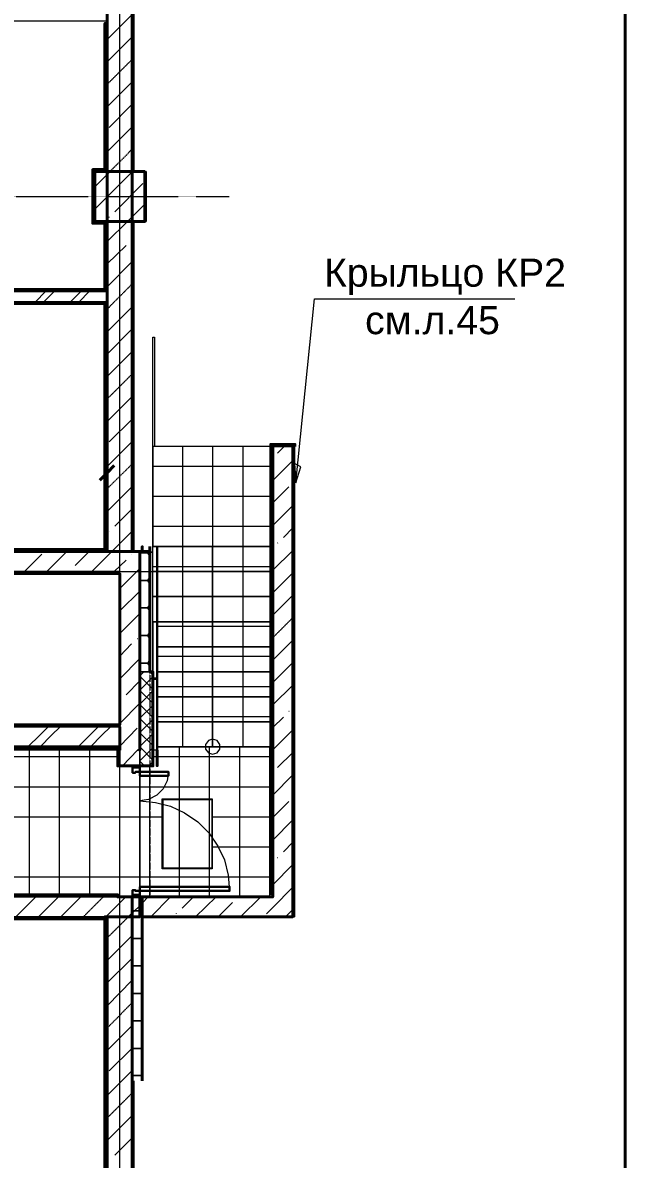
# Model space of a CAD drawing. Header units: millimetres. Extents: x -83618 to -12593, y -3271 to 55593.
# Drawn here: x -30238 to -24218, y 23799 to 35159 of the extents above; entities that cross this region are included whole.
import ezdxf

# ---------------------------------------------------------------- set-up
doc = ezdxf.new("R2010")
doc.units = ezdxf.units.MM
doc.linetypes.add('PDF_IMPORT', pattern=[1, 0.8, -0.2])
doc.layers.add('PDF _Геометрия', color=7, linetype='Continuous')
doc.layers.add('PDF _Текст', color=7, linetype='Continuous')
doc.layers.add('printme', color=5, linetype='Continuous', lineweight=40, plot=False)
doc.styles.add('PDF Arial', font='arial.ttf')

msp = doc.modelspace()

# ---------------------------------------------------------------- linework, layer by layer
at = {"layer": 'PDF _Геометрия', "linetype": 'PDF_IMPORT', "lineweight": 9, "ltscale": 0.786667}
msp.add_lwpolyline([(-29268.23496, 17656.98676), (-29268.23496, 47496.07923)], dxfattribs=at)
at = {"layer": 'PDF _Геометрия', "linetype": 'PDF_IMPORT', "lineweight": 40, "ltscale": 2.56}
for points in [[(-29145.44034, 43274.48491), (-29145.44034, 29872.93422)], [(-29395.26387, 29872.93422), (-29395.26387, 43024.66137)]]:
    msp.add_lwpolyline(points, dxfattribs=at)
at = {"layer": 'PDF _Геометрия', "lineweight": 18}
for points in [[(-29018.41142, 40670.39212), (-29005.70853, 40670.39212), (-29005.70853, 40170.74505), (-29128.50315, 40170.74505), (-29128.50315, 33671.09883), (-29128.50315, 40170.74505), (-29005.70853, 40170.74505), (-29005.70853, 40670.39212)], [(-29018.41142, 33671.09883), (-29005.70853, 33671.09883), (-29005.70853, 33171.45175), (-29128.50315, 33171.45175), (-29128.50315, 29872.93422), (-29128.50315, 33171.45175), (-29005.70853, 33171.45175), (-29005.70853, 33671.09883)], [(-29395.26387, 32472.79271), (-34650.02672, 32472.79271)], [(-27540.64169, 30918.80564), (-27523.7045, 30918.80564), (-27523.7045, 26222.97003), (-29043.8172, 26222.97003), (-27523.7045, 26222.97003), (-27523.7045, 30918.80564)], [(-27511.00161, 30558.89037), (-27458.65178, 30719.79367), (-27522.16623, 30753.66805)], [(-28899.8511, 29923.74579), (-28899.8511, 29762.8425)], [(-28891.38251, 29923.74579), (-28891.38251, 29762.8425)], [(-28967.59985, 29868.69993), (-28937.95977, 29868.69993)], [(-28899.8511, 29673.92226), (-28937.95977, 29673.92226)], [(-28891.38251, 28611.11365), (-28891.38251, 29170.04089), (-28891.38251, 29424.09872), (-28891.38251, 29673.92226), (-28891.38251, 29762.8425), (-28899.8511, 29762.8425), (-28891.38251, 29762.8425)], [(-27760.82515, 29673.92226), (-28891.38251, 29673.92226)], [(-28899.8511, 29424.09872), (-28937.95977, 29424.09872)], [(-27760.82515, 29424.09872), (-28891.38251, 29424.09872)], [(-28899.8511, 29170.04089), (-28937.95977, 29170.04089)], [(-27760.82515, 29170.04089), (-28891.38251, 29170.04089)], [(-27760.82515, 28920.21735), (-28891.38251, 28920.21735)], [(-27760.82515, 28670.39382), (-28891.38251, 28670.39382)], [(-27760.82515, 28420.57028), (-28891.38251, 28420.57028)], [(-34120.73957, 28141.10666), (-34120.73957, 28119.93518), (-34099.56808, 28119.93518), (-29268.23496, 28119.93518), (-34120.73957, 28119.93518)], [(-27760.82515, 28170.74674), (-28891.38251, 28170.74674)], [(-28340.92387, 27848.94016), (-28294.3466, 27861.64305), (-28268.94081, 27899.75172), (-28268.94081, 27946.32899), (-28294.3466, 27984.43767), (-28340.92387, 27997.14056), (-28383.26684, 27984.43767), (-28412.90692, 27946.32899), (-28412.90692, 27899.75172), (-28383.26684, 27861.64305)], [(-29069.22299, 27730.37983), (-29069.22299, 27887.04883), (-29069.22299, 27920.92321), (-29069.22299, 27887.04883)], [(-27760.82515, 27920.92321), (-28891.38251, 27920.92321)], [(-28345.15816, 27400.10465), (-28345.15816, 26701.44561), (-28844.80524, 26701.44561), (-28844.80524, 27400.10465)], [(-28349.39246, 26709.91421), (-28836.33664, 26709.91421), (-28836.33664, 27395.87035), (-28349.39246, 27395.87035)], [(-29289.40644, 26421.98199), (-34535.70069, 26421.98199), (-34959.13041, 26421.98199), (-34535.70069, 26421.98199)], [(-30513.11834, 26222.97003), (-29416.43536, 26222.97003)], [(-29128.50315, 24584.297), (-29128.50315, 21171.45345)]]:
    msp.add_lwpolyline(points, close=True, dxfattribs=at)
at = {"layer": 'PDF _Геометрия', "color": 49, "lineweight": 9, "true_color": 0x474747}
for points in [[(-29395.26387, 34992.19956), (-29149.67464, 35233.5545)], [(-29395.26387, 34767.7818), (-29145.44034, 35017.60534)], [(-29395.26387, 34318.9463), (-29145.44034, 34568.76984)], [(-29374.09239, 34111.46574), (-29145.44034, 34344.35208)], [(-29395.26387, 33870.1108), (-29145.44034, 34119.93433)], [(-29518.05849, 33294.24637), (-29141.20604, 33671.09883)], [(-29518.05849, 33518.66413), (-29365.62379, 33671.09883)], [(-29319.04652, 33268.84059), (-29039.58291, 33552.5385)], [(-29395.26387, 32972.43979), (-29192.01761, 33171.45175), (-29018.41142, 33345.05794)], [(-29374.09239, 33213.79473), (-29374.09239, 33218.02902)], [(-29149.67464, 32989.37697), (-29149.67464, 32993.61127)], [(-29395.26387, 32748.02203), (-29204.7205, 32934.33111)], [(-29395.26387, 32519.36998), (-29145.44034, 32773.42782)], [(-29395.26387, 32070.53448), (-29145.44034, 32320.35801)], [(-29395.26387, 31846.11673), (-29149.67464, 32091.70596)], [(-29395.26387, 31621.69897), (-29145.44034, 31871.52251)], [(-29395.26387, 31172.86347), (-29145.44034, 31422.687)], [(-29374.09239, 30969.6172), (-29145.44034, 31198.26925)], [(-29395.26387, 30724.02796), (-29145.44034, 30973.8515)], [(-27693.07639, 30855.29118), (-27625.32764, 30923.03993)], [(-27739.65366, 30584.29616), (-27540.64169, 30783.30813)], [(-29395.26387, 30275.19246), (-29145.44034, 30525.016)], [(-27739.65366, 30359.8784), (-27578.75037, 30520.7817)], [(-27739.65366, 30135.46065), (-27540.64169, 30334.47262)], [(-29319.04652, 30126.99206), (-29145.44034, 30300.59824)], [(-27633.79623, 30012.66603), (-27540.64169, 30110.05487)], [(-29547.69857, 29673.92226), (-29348.6866, 29872.93422), (-29145.44034, 30076.18049)], [(-29374.09239, 30071.94619), (-29374.09239, 30071.94619)], [(-27739.65366, 29686.62515), (-27540.64169, 29885.63712)], [(-27693.07639, 29957.62017), (-27688.8421, 29961.85447)], [(-30220.95183, 29673.92226), (-30047.34564, 29847.52844)], [(-29996.53408, 29673.92226), (-29797.52211, 29872.93422)], [(-29712.83616, 29733.20242), (-29573.10436, 29872.93422)], [(-29323.28082, 29673.92226), (-29204.7205, 29788.24828)], [(-29149.67464, 29847.52844), (-29149.67464, 29847.52844)], [(-29767.88203, 29678.15655), (-29767.88203, 29682.39085)], [(-29268.23496, 29504.55037), (-29098.86307, 29673.92226), (-29069.22299, 29703.56234)], [(-27739.65366, 29462.20739), (-27540.64169, 29661.21936)], [(-29264.00066, 29284.36691), (-29069.22299, 29479.14458)], [(-27739.65366, 29237.78964), (-27540.64169, 29436.80161)], [(-29268.23496, 29055.71486), (-29069.22299, 29254.72683)], [(-29094.62877, 29004.9033), (-29090.39447, 29004.9033)], [(-27739.65366, 28788.95414), (-27540.64169, 28987.96611)], [(-29268.23496, 28827.06281), (-29149.67464, 28949.85743)], [(-29268.23496, 28602.64506), (-29069.22299, 28805.89133)], [(-27739.65366, 28564.53639), (-27540.64169, 28763.54835)], [(-29204.7205, 28441.74177), (-29069.22299, 28581.47357)], [(-27739.65366, 28340.11863), (-27540.64169, 28539.1306)], [(-29268.23496, 28153.80956), (-29069.22299, 28357.05582)], [(-29264.00066, 28386.6959), (-29259.76636, 28390.9302)], [(-27739.65366, 28115.70088), (-27633.79623, 28217.32401)], [(-27578.75037, 28276.60417), (-27574.51607, 28276.60417)], [(-29268.23496, 27929.3918), (-29094.62877, 28107.23229)], [(-27739.65366, 27891.28313), (-27540.64169, 28090.2951)], [(-29242.82917, 27730.37983), (-29090.39447, 27887.04883), (-29069.22299, 27908.22032)], [(-27693.07639, 27713.44264), (-27540.64169, 27865.87734)], [(-27739.65366, 27438.21333), (-27540.64169, 27641.45959)], [(-27739.65366, 27213.79557), (-27578.75037, 27374.69887)], [(-27739.65366, 26989.37782), (-27540.64169, 27192.62409)], [(-27633.79623, 26870.8175), (-27540.64169, 26968.20634)], [(-27693.07639, 26815.77164), (-27688.8421, 26815.77164)], [(-27739.65366, 26540.54232), (-27540.64169, 26743.78858)], [(-27803.16812, 26252.61011), (-27739.65366, 26316.12456), (-27540.64169, 26519.37083)], [(-30305.63777, 26222.97003), (-30106.62581, 26421.98199)], [(-30081.22002, 26222.97003), (-29882.20805, 26421.98199)], [(-29856.80227, 26222.97003), (-29657.7903, 26421.98199)], [(-29407.96677, 26222.97003), (-29208.9548, 26421.98199)], [(-29043.8172, 26358.46754), (-28984.53704, 26421.98199)], [(-28959.13126, 26222.97003), (-28760.11929, 26421.98199)], [(-28645.79327, 26307.65597), (-28531.46724, 26421.98199)], [(-28510.29576, 26222.97003), (-28307.04949, 26421.98199)], [(-28285.878, 26222.97003), (-28141.9119, 26366.93613)], [(-28061.46025, 26222.97003), (-27858.21398, 26421.98199)], [(-29183.54901, 26222.97003), (-29069.22299, 26333.06175)], [(-28700.83913, 26252.61011), (-28700.83913, 26256.8444)], [(-27612.62475, 26222.97003), (-27540.64169, 26294.95308)], [(-29395.26387, 25786.83741), (-29145.44034, 26036.66095)], [(-29395.26387, 25562.41966), (-29149.67464, 25803.7746)], [(-29395.26387, 25333.76761), (-29145.44034, 25587.82544)], [(-29395.26387, 24884.93211), (-29145.44034, 25134.75564)], [(-29374.09239, 24681.68584), (-29145.44034, 24910.33789)], [(-29395.26387, 24436.0966), (-29247.06347, 24584.297), (-29145.44034, 24685.92014)], [(-29395.26387, 23987.2611), (-29145.44034, 24237.08463)], [(-29319.04652, 23839.06069), (-29145.44034, 24012.66688)]]:
    msp.add_lwpolyline(points, dxfattribs=at)
at = {"layer": 'PDF _Геометрия', "lineweight": 18}
for points in [[(-29395.26387, 35153.10285), (-29395.26387, 35174.27434), (-34700.83828, 35174.27434), (-34671.1982, 35174.27434), (-34671.1982, 34162.2773), (-34671.1982, 32472.79271), (-34671.1982, 34162.2773), (-34700.83828, 34162.2773), (-34671.1982, 34162.2773)], [(-29395.26387, 32646.3989), (-29395.26387, 32697.21047), (-29395.26387, 32845.41087)], [(-29687.43038, 32472.79271), (-29734.00765, 32472.79271), (-29886.44235, 32472.79271)], [(-27511.00161, 30558.89037), (-27321.41354, 32397.98878), (-25322.82525, 32397.98878)], [(-33701.54414, 32371.16958), (-33671.90406, 32371.16958), (-29395.26387, 32371.16958), (-33671.90406, 32371.16958), (-33671.90406, 31363.40684), (-33671.90406, 31172.86347), (-33671.90406, 31363.40684), (-33701.54414, 31363.40684)], [(-29687.43038, 32371.16958), (-29734.00765, 32371.16958), (-29886.44235, 32371.16958)], [(-27760.82515, 30923.03993), (-28937.95977, 30923.03993), (-28937.95977, 29923.74579), (-27760.82515, 29923.74579), (-28937.95977, 29923.74579), (-28937.95977, 32015.48862), (-28921.02259, 32015.48862), (-28921.02259, 30923.03993)], [(-27532.1731, 30931.50853), (-27748.12226, 30931.50853), (-27748.12226, 30923.03993), (-27748.12226, 27887.04883), (-27748.12226, 26443.15348), (-27739.65366, 26443.15348), (-27739.65366, 26421.98199), (-28760.11929, 26421.98199)], [(-27739.65366, 30923.03993), (-27540.64169, 30923.03993)], [(-29395.26387, 30609.70194), (-29395.26387, 30660.51351), (-29395.26387, 30808.71391)], [(-28937.95977, 28670.39382), (-28937.95977, 28920.21735), (-28937.95977, 29170.04089), (-28937.95977, 29424.09872), (-28937.95977, 29673.92226), (-28937.95977, 29923.74579), (-28921.02259, 29923.74579)], [(-28891.38251, 29923.74579), (-28899.8511, 29923.74579)], [(-28340.92387, 27920.92321), (-28340.92387, 28170.74674), (-28340.92387, 28420.57028), (-28340.92387, 28670.39382), (-28340.92387, 28920.21735), (-28340.92387, 29170.04089), (-28340.92387, 29424.09872), (-28340.92387, 29673.92226), (-28340.92387, 29923.74579)], [(-32651.43843, 29800.95117), (-32651.43843, 29673.92226), (-29268.23496, 29673.92226), (-32651.43843, 29673.92226)], [(-29687.43038, 29872.93422), (-29734.00765, 29872.93422), (-29886.44235, 29872.93422)], [(-29268.23496, 28200.38682), (-29268.23496, 29652.75077), (-29268.23496, 29673.92226)], [(-28937.95977, 29170.04089), (-28899.8511, 29170.04089), (-28899.8511, 29424.09872), (-28899.8511, 29673.92226), (-28899.8511, 29762.8425), (-28899.8511, 28611.11365), (-28891.38251, 28611.11365), (-28891.38251, 27887.04883), (-28899.8511, 27887.04883), (-28899.8511, 28598.41076), (-28891.38251, 28598.41076), (-28891.38251, 27887.04883), (-28899.8511, 27887.04883), (-28937.95977, 27887.04883), (-28937.95977, 28598.41076), (-28937.95977, 28611.11365), (-28937.95977, 29170.04089), (-28937.95977, 28611.11365), (-28899.8511, 28611.11365), (-28899.8511, 29170.04089), (-28899.8511, 28611.11365), (-28891.38251, 28611.11365)], [(-28899.8511, 27887.04883), (-28899.8511, 28598.41076), (-28899.8511, 28611.11365), (-28891.38251, 28611.11365), (-28891.38251, 29170.04089)], [(-29069.22299, 28670.39382), (-28967.59985, 28670.39382), (-29069.22299, 28670.39382), (-29069.22299, 28420.57028), (-29069.22299, 28170.74674), (-29069.22299, 27920.92321)], [(-28937.95977, 28611.11365), (-28937.95977, 28598.41076), (-28899.8511, 28598.41076)], [(-29268.23496, 28119.93518), (-29268.23496, 28141.10666)], [(-29268.23496, 27899.75172), (-29268.23496, 27920.92321)], [(-29268.23496, 27730.37983), (-29268.23496, 27887.04883), (-29268.23496, 27730.37983), (-29141.20604, 27730.37983)], [(-27760.82515, 27920.92321), (-28891.38251, 27920.92321)], [(-28781.29078, 27671.09967), (-28793.99367, 27582.17943), (-28836.33664, 27501.72778), (-28899.8511, 27438.21333), (-28980.30275, 27395.87035), (-29069.22299, 27383.16746), (-28912.55399, 27366.23027), (-28760.11929, 27328.1216), (-28620.38748, 27260.37284), (-28489.12427, 27171.4526), (-28379.03254, 27061.36087), (-28290.1123, 26930.09766), (-28222.36355, 26790.36585), (-28184.25487, 26637.93115), (-28171.55198, 26481.26216)], [(-29069.22299, 26481.26216), (-29069.22299, 27632.991), (-29069.22299, 26523.60513), (-29069.22299, 27632.991)], [(-28345.15816, 27400.10465), (-28345.15816, 26701.44561), (-28844.80524, 26701.44561), (-28844.80524, 27400.10465)], [(-28836.33664, 27395.87035), (-28349.39246, 27395.87035)], [(-28967.59985, 26222.97003), (-29043.8172, 26222.97003)]]:
    msp.add_lwpolyline(points, dxfattribs=at)
at = {"layer": 'PDF _Геометрия', "lineweight": 40}
for points in [[(-29395.26387, 33692.27031), (-29395.26387, 35153.10285), (-29416.43536, 35153.10285), (-29416.43536, 33692.27031)], [(-34650.02672, 32493.9642), (-34650.02672, 32472.79271), (-34650.02672, 34162.2773), (-34671.1982, 34162.2773), (-34772.82134, 34162.2773), (-34789.75853, 34162.2773), (-34789.75853, 32371.16958), (-34772.82134, 32371.16958), (-34671.1982, 32371.16958), (-33671.90406, 32371.16958), (-33671.90406, 32354.23239), (-29395.26387, 32354.23239), (-29395.26387, 32371.16958), (-29395.26387, 32472.79271), (-29395.26387, 32493.9642)], [(-29518.05849, 33154.51457), (-29518.05849, 33692.27031), (-29539.22998, 33692.27031), (-29539.22998, 33154.51457)], [(-29518.05849, 33671.09883), (-29395.26387, 33671.09883), (-29395.26387, 33692.27031), (-29518.05849, 33692.27031)], [(-29018.41142, 33671.09883), (-29018.41142, 33171.45175), (-29518.05849, 33171.45175), (-29518.05849, 33671.09883)], [(-29018.41142, 33671.09883), (-29518.05849, 33671.09883), (-29518.05849, 33171.45175), (-29018.41142, 33171.45175)], [(-29416.43536, 33171.45175), (-29518.05849, 33171.45175), (-29518.05849, 33154.51457), (-29416.43536, 33154.51457)], [(-29395.26387, 32493.9642), (-29395.26387, 33171.45175), (-29416.43536, 33171.45175), (-29416.43536, 32493.9642)], [(-29416.43536, 29894.10571), (-29416.43536, 32354.23239), (-29395.26387, 32354.23239), (-29395.26387, 29894.10571)]]:
    msp.add_lwpolyline(points, close=True, dxfattribs=at)
at = {"layer": 'PDF _Геометрия', "lineweight": 9}
for points in [[(-29416.43536, 35148.86855), (-29395.26387, 35148.86855)], [(-29395.26387, 34992.19956), (-29403.73247, 34975.26237)], [(-29416.43536, 34742.37602), (-29395.26387, 34742.37602)], [(-29416.43536, 34335.88349), (-29395.26387, 34335.88349)], [(-29395.26387, 34297.77481), (-29399.49817, 34310.47771)], [(-29395.26387, 34179.21449), (-29407.96677, 34153.80871)], [(-29416.43536, 34031.01409), (-29395.26387, 34031.01409)], [(-29395.26387, 33688.03601), (-29395.26387, 33692.27031), (-29412.20106, 33717.6761)], [(-29407.96677, 33137.57738), (-29416.43536, 33129.10878)], [(-29403.73247, 33095.2344), (-29416.43536, 33116.40589)], [(-29416.43536, 32913.15962), (-29395.26387, 32913.15962)], [(-29395.26387, 32756.49063), (-29403.73247, 32743.78774)], [(-29547.69857, 32493.9642), (-29556.16717, 32481.26131)], [(-29416.43536, 32506.66709), (-29395.26387, 32506.66709)], [(-30102.39151, 32472.79271), (-30110.8601, 32489.7299)], [(-30110.8601, 32371.16958), (-30009.23697, 32472.79271)], [(-30026.17416, 32371.16958), (-29924.55103, 32472.79271)], [(-29759.41343, 32371.16958), (-29657.7903, 32472.79271)], [(-29674.72749, 32371.16958), (-29573.10436, 32472.79271)], [(-29407.96677, 32371.16958), (-29395.26387, 32383.87247)], [(-29678.96179, 32354.23239), (-29691.66468, 32371.16958)], [(-29501.1213, 32371.16958), (-29509.5899, 32354.23239)], [(-29450.30974, 32362.70099), (-29454.54403, 32371.16958)], [(-29416.43536, 32100.17456), (-29395.26387, 32100.17456)], [(-29395.26387, 32062.06588), (-29403.73247, 32079.00307)], [(-29395.26387, 31943.50556), (-29407.96677, 31922.33408)], [(-29416.43536, 31795.30516), (-29395.26387, 31795.30516)], [(-29416.43536, 31388.81263), (-29395.26387, 31388.81263)], [(-29416.43536, 30982.32009), (-29395.26387, 30982.32009)], [(-29407.96677, 30863.75977), (-29416.43536, 30880.69696)], [(-29416.43536, 30677.4507), (-29395.26387, 30677.4507)], [(-29416.43536, 30270.95816), (-29395.26387, 30270.95816)], [(-29666.2589, 29894.10571), (-29666.2589, 29894.10571)], [(-29539.22998, 29872.93422), (-29543.46428, 29885.63712)], [(-29649.32171, 29872.93422), (-29653.556, 29872.93422)], [(-30229.42042, 29661.21936), (-30195.54605, 29661.21936)], [(-30119.3287, 29673.92226), (-30132.03159, 29652.75077)], [(-29924.55103, 29661.21936), (-29890.67665, 29661.21936)], [(-29653.556, 29665.45366), (-29657.7903, 29673.92226)], [(-29619.68163, 29661.21936), (-29585.80725, 29661.21936)], [(-30187.07745, 27920.92321), (-30068.51713, 28039.48353), (-29983.83119, 28119.93518)], [(-30127.79729, 28136.87237), (-30093.92291, 28136.87237)], [(-30060.04854, 28136.87237), (-30064.28283, 28141.10666)], [(-30064.28283, 27920.92321), (-29949.95681, 28039.48353), (-29865.27086, 28119.93518)], [(-29712.83616, 28141.10666), (-29725.53906, 28119.93518)], [(-29683.19608, 27920.92321), (-29568.87006, 28039.48353), (-29484.18412, 28119.93518)], [(-29619.68163, 28136.87237), (-29585.80725, 28136.87237)], [(-29560.40146, 27920.92321), (-29446.07544, 28039.48353), (-29361.3895, 28119.93518)], [(-29471.48122, 28128.40377), (-29475.71552, 28141.10666)], [(-29314.81223, 28136.87237), (-29280.93785, 28136.87237)], [(-29721.30476, 27920.92321), (-29734.00765, 27899.75172)], [(-29496.88701, 27908.22032), (-29501.1213, 27899.75172)], [(-29454.54403, 27899.75172), (-29467.24693, 27920.92321)], [(-29289.40644, 27832.00297), (-29280.93785, 27832.00297)], [(-29767.88203, 26421.98199), (-29767.88203, 26421.98199)], [(-29636.61881, 26443.15348), (-29645.08741, 26430.45059)], [(-29551.93287, 26438.91918), (-29551.93287, 26443.15348)], [(-30026.17416, 26206.03284), (-29992.29978, 26206.03284)], [(-29763.64773, 26201.79854), (-29776.35062, 26222.97003)], [(-29649.32171, 26222.97003), (-29657.7903, 26201.79854)], [(-29534.99568, 26210.26713), (-29543.46428, 26222.97003)], [(-29416.43536, 26218.73573), (-29424.90395, 26201.79854)], [(-29399.49817, 26176.39276), (-29416.43536, 26206.03284), (-29395.26387, 26206.03284)], [(-29416.43536, 26206.03284), (-29416.43536, 26206.03284)], [(-29416.43536, 25799.5403), (-29395.26387, 25799.5403)], [(-29416.43536, 25393.04777), (-29395.26387, 25393.04777)], [(-29416.43536, 25088.17837), (-29395.26387, 25088.17837)], [(-29407.96677, 24808.71476), (-29416.43536, 24796.01186)], [(-29416.43536, 24681.68584), (-29395.26387, 24681.68584)], [(-29416.43536, 24275.19331), (-29395.26387, 24275.19331)], [(-29412.20106, 24169.33588), (-29416.43536, 24173.57017)], [(-29412.20106, 23987.2611), (-29416.43536, 23983.0268)], [(-29399.49817, 23944.91812), (-29416.43536, 23970.32391), (-29395.26387, 23970.32391)]]:
    msp.add_lwpolyline(points, dxfattribs=at)
at = {"layer": 'PDF _Геометрия', "color": 49, "linetype": 'PDF_IMPORT', "lineweight": 9, "ltscale": 0.042426, "true_color": 0x474747}
for points in [[(-29395.26387, 34543.36405), (-29145.44034, 34793.18759)], [(-29395.26387, 31397.28122), (-29145.44034, 31647.10476)], [(-29395.26387, 25109.34986), (-29145.44034, 25363.40769)]]:
    msp.add_lwpolyline(points, dxfattribs=at)
at = {"layer": 'PDF _Геометрия', "color": 49, "linetype": 'PDF_IMPORT', "lineweight": 9, "ltscale": 0.057759, "true_color": 0x474747}
msp.add_lwpolyline([(-29365.62379, 33671.09883), (-29145.44034, 33895.51658)], dxfattribs=at)
at = {"layer": 'PDF _Геометрия', "linetype": 'PDF_IMPORT', "lineweight": 9, "ltscale": 0.833333}
for points in [[(-55940.07311, 33421.27529), (-28175.78628, 33421.27529)], [(-55940.07311, 29673.92226), (-28175.78628, 29673.92226)], [(-55940.07311, 26421.98199), (-28175.78628, 26421.98199)]]:
    msp.add_lwpolyline(points, dxfattribs=at)
at = {"layer": 'PDF _Геометрия', "color": 49, "linetype": 'PDF_IMPORT', "lineweight": 9, "ltscale": 0.065997, "true_color": 0x474747}
msp.add_lwpolyline([(-29395.26387, 32294.95223), (-29145.44034, 32549.01006)], dxfattribs=at)
at = {"layer": 'PDF _Геометрия', "lineweight": 40}
for points in [[(-29395.26387, 29872.93422), (-29395.26387, 29894.10571), (-32325.39755, 29894.10571), (-32325.39755, 31172.86347), (-32325.39755, 31194.03496), (-33650.73257, 31194.03496), (-33650.73257, 31363.40684), (-33671.90406, 31363.40684), (-33769.2929, 31363.40684), (-33790.46438, 31363.40684), (-33790.46438, 31054.30315), (-33769.2929, 31054.30315), (-32465.12935, 31054.30315), (-32465.12935, 29894.10571), (-32651.43843, 29894.10571), (-32651.43843, 29872.93422), (-32651.43843, 29673.92226), (-32651.43843, 29652.75077), (-29268.23496, 29652.75077), (-29268.23496, 28141.10666), (-34120.73957, 28141.10666)], [(-29145.44034, 29872.93422), (-29395.26387, 29872.93422), (-32346.56903, 29872.93422), (-32346.56903, 31071.24034), (-32346.56903, 31172.86347), (-33650.73257, 31172.86347), (-33671.90406, 31172.86347), (-32346.56903, 31172.86347), (-32346.56903, 29894.10571), (-32346.56903, 29872.93422), (-29069.22299, 29872.93422), (-29069.22299, 29673.92226), (-29069.22299, 28200.38682)], [(-27540.64169, 30923.03993), (-27540.64169, 27887.04883), (-27540.64169, 26222.97003), (-27739.65366, 26222.97003), (-29043.8172, 26222.97003), (-29043.8172, 26421.98199), (-27739.65366, 26421.98199), (-27739.65366, 27887.04883), (-27739.65366, 30923.03993), (-27739.65366, 27887.04883), (-27739.65366, 26443.15348)], [(-27760.82515, 26443.15348), (-27760.82515, 27887.04883), (-27760.82515, 30923.03993), (-27760.82515, 30931.50853), (-27760.82515, 30944.21142), (-27519.47021, 30944.21142), (-27519.47021, 30931.50853), (-27519.47021, 30923.03993)], [(-29323.28082, 30732.49656), (-29395.26387, 30660.51351), (-29467.24693, 30588.53045)], [(-29268.23496, 27899.75172), (-29289.40644, 27899.75172), (-29289.40644, 27730.37983), (-29268.23496, 27730.37983), (-29069.22299, 27730.37983), (-28937.95977, 27730.37983), (-28937.95977, 27887.04883), (-28937.95977, 28670.39382), (-28967.59985, 28670.39382), (-28967.59985, 29872.93422), (-28967.59985, 29923.74579)], [(-29069.22299, 27920.92321), (-29069.22299, 27887.04883), (-29069.22299, 28670.39382), (-29069.22299, 29872.93422), (-28967.59985, 29872.93422), (-29043.8172, 29872.93422), (-29043.8172, 29923.74579), (-29043.8172, 29872.93422), (-29069.22299, 29872.93422)], [(-34340.92302, 27899.75172), (-29268.23496, 27899.75172), (-29268.23496, 28039.48353), (-29268.23496, 28119.93518), (-29268.23496, 28039.48353), (-29268.23496, 27920.92321), (-34319.75153, 27920.92321)], [(-29268.23496, 27887.04883), (-29268.23496, 27899.75172), (-29268.23496, 27920.92321), (-34340.92302, 27920.92321)], [(-29395.26387, 21171.45345), (-29395.26387, 24584.297), (-29395.26387, 26053.59814), (-29395.26387, 26222.97003), (-29416.43536, 26222.97003), (-29416.43536, 26201.79854), (-30513.11834, 26201.79854), (-30513.11834, 26222.97003), (-30635.91296, 26222.97003), (-30635.91296, 26201.79854), (-34535.70069, 26201.79854), (-34959.13041, 26201.79854), (-34959.13041, 26222.97003), (-34959.13041, 26421.98199), (-34959.13041, 26443.15348), (-34535.70069, 26443.15348), (-29289.40644, 26443.15348), (-29289.40644, 26421.98199), (-29069.22299, 26421.98199), (-29069.22299, 26222.97003), (-29416.43536, 26222.97003), (-29416.43536, 26053.59814), (-29416.43536, 21188.39064)], [(-29043.8172, 24584.297), (-29043.8172, 26421.98199), (-29145.44034, 26421.98199), (-29145.44034, 24584.297)], [(-29395.26387, 21188.39064), (-29395.26387, 24584.297), (-29395.26387, 26053.59814), (-29395.26387, 26222.97003), (-29145.44034, 26222.97003), (-29145.44034, 24584.297), (-29145.44034, 21171.45345)]]:
    msp.add_lwpolyline(points, dxfattribs=at)
at = {"layer": 'PDF _Геометрия', "color": 9, "lineweight": 9, "true_color": 0xbbbbbb}
for points in [[(-28641.55897, 30923.03993), (-28641.55897, 29923.74579), (-28641.55897, 29673.92226), (-28641.55897, 29424.09872), (-28641.55897, 29170.04089), (-28641.55897, 28920.21735), (-28641.55897, 28670.39382), (-28641.55897, 28420.57028), (-28641.55897, 28170.74674), (-28641.55897, 27920.92321)], [(-28340.92387, 30923.03993), (-28340.92387, 29923.74579), (-28340.92387, 29673.92226), (-28340.92387, 29424.09872), (-28340.92387, 29170.04089), (-28340.92387, 28920.21735), (-28340.92387, 28670.39382), (-28340.92387, 28420.57028), (-28340.92387, 28170.74674), (-28340.92387, 27920.92321)], [(-28040.28876, 30923.03993), (-28040.28876, 29923.74579), (-28040.28876, 29673.92226), (-28040.28876, 29424.09872), (-28040.28876, 29170.04089), (-28040.28876, 28920.21735), (-28040.28876, 28670.39382), (-28040.28876, 28420.57028), (-28040.28876, 28170.74674), (-28040.28876, 27920.92321)], [(-27760.82515, 30724.02796), (-28937.95977, 30724.02796)], [(-27760.82515, 30423.39286), (-28937.95977, 30423.39286)], [(-27760.82515, 30122.75776), (-28937.95977, 30122.75776)], [(-28899.8511, 29720.49952), (-28937.95977, 29720.49952)], [(-27760.82515, 29720.49952), (-28891.38251, 29720.49952)], [(-27760.82515, 29123.46362), (-28891.38251, 29123.46362)], [(-27760.82515, 28822.82852), (-28891.38251, 28822.82852)], [(-27760.82515, 28522.19341), (-28891.38251, 28522.19341)], [(-27760.82515, 28221.55831), (-28891.38251, 28221.55831)]]:
    msp.add_lwpolyline(points, dxfattribs=at)
at = {"layer": 'PDF _Геометрия', "color": 8, "lineweight": 9, "true_color": 0x777777}
for points in [[(-27616.85904, 30931.50853), (-27604.15615, 30944.21142)], [(-27760.82515, 30787.54242), (-27748.12226, 30800.24531)], [(-27760.82515, 30630.87343), (-27748.12226, 30643.57632)], [(-27760.82515, 30317.53543), (-27748.12226, 30330.23832)], [(-27760.82515, 30160.86644), (-27748.12226, 30173.56933)], [(-27760.82515, 29843.29414), (-27748.12226, 29855.99704)], [(-27760.82515, 29686.62515), (-27748.12226, 29699.32804)], [(-27760.82515, 29373.28715), (-27748.12226, 29385.99004)], [(-27760.82515, 29216.61816), (-27748.12226, 29229.32105)], [(-27760.82515, 28903.28016), (-27748.12226, 28915.98305)], [(-27760.82515, 28746.61117), (-27748.12226, 28755.07976)], [(-27760.82515, 28429.03887), (-27748.12226, 28441.74177)], [(-27760.82515, 28272.36988), (-27748.12226, 28285.07277)], [(-27760.82515, 27959.03188), (-27748.12226, 27971.73478)], [(-27760.82515, 27802.36289), (-27748.12226, 27815.06578)], [(-27760.82515, 27489.02489), (-27748.12226, 27501.72778)], [(-27760.82515, 27332.3559), (-27748.12226, 27340.82449)], [(-27760.82515, 27014.7836), (-27748.12226, 27027.4865)], [(-27760.82515, 26858.11461), (-27748.12226, 26870.8175)], [(-27760.82515, 26544.77661), (-27748.12226, 26557.47951)]]:
    msp.add_lwpolyline(points, dxfattribs=at)
at = {"layer": 'PDF _Геометрия', "color": 49, "linetype": 'PDF_IMPORT', "lineweight": 9, "ltscale": 0.073068, "true_color": 0x474747}
for points in [[(-29395.26387, 30499.61021), (-29145.44034, 30749.43375)], [(-29395.26387, 24211.67885), (-29145.44034, 24461.50238)]]:
    msp.add_lwpolyline(points, dxfattribs=at)
at = {"layer": 'PDF _Геометрия', "lineweight": 9}
for points in [[(-28988.77134, 29860.23133), (-29069.22299, 29860.23133), (-28988.77134, 29860.23133), (-28967.59985, 29826.35696), (-28988.77134, 29860.23133), (-28980.30275, 29872.93422), (-28967.59985, 29894.10571), (-28980.30275, 29872.93422)], [(-28988.77134, 29585.00201), (-29069.22299, 29585.00201), (-28988.77134, 29585.00201), (-28967.59985, 29551.12764), (-28988.77134, 29585.00201), (-28967.59985, 29618.87639)], [(-28988.77134, 29309.77269), (-29069.22299, 29309.77269), (-28988.77134, 29309.77269), (-28967.59985, 29275.89832), (-28988.77134, 29309.77269), (-28967.59985, 29343.64707)], [(-28988.77134, 29034.54338), (-29069.22299, 29034.54338), (-28988.77134, 29034.54338), (-28967.59985, 29000.669), (-28988.77134, 29034.54338), (-28967.59985, 29068.41775)], [(-28988.77134, 28759.31406), (-29069.22299, 28759.31406), (-28988.77134, 28759.31406), (-28967.59985, 28725.43968), (-28988.77134, 28759.31406), (-28967.59985, 28793.18843)], [(-29043.8172, 26282.25019), (-29145.44034, 26282.25019)], [(-29043.8172, 26007.02087), (-29145.44034, 26007.02087)], [(-29043.8172, 25731.79155), (-29145.44034, 25731.79155)], [(-29043.8172, 25456.56223), (-29145.44034, 25456.56223)], [(-29043.8172, 25181.33291), (-29145.44034, 25181.33291)], [(-29043.8172, 24906.10359), (-29145.44034, 24906.10359)], [(-29043.8172, 24635.10857), (-29145.44034, 24635.10857)]]:
    msp.add_lwpolyline(points, close=True, dxfattribs=at)
at = {"layer": 'PDF _Геометрия', "linetype": 'PDF_IMPORT', "lineweight": 18, "ltscale": 0.658333}
msp.add_lwpolyline([(-29069.22299, 26523.60513), (-29069.22299, 29872.93422)], dxfattribs=at)
at = {"layer": 'PDF _Геометрия', "linetype": 'PDF_IMPORT', "lineweight": 18, "ltscale": 0.473333}
msp.add_lwpolyline([(-28967.59985, 29872.93422), (-28967.59985, 26421.98199)], dxfattribs=at)
at = {"layer": 'PDF _Геометрия', "color": 49, "linetype": 'PDF_IMPORT', "lineweight": 9, "ltscale": 0.025927, "true_color": 0x474747}
msp.add_lwpolyline([(-27739.65366, 29013.37189), (-27540.64169, 29212.38386)], dxfattribs=at)
at = {"layer": 'PDF _Геометрия', "color": 251, "lineweight": 9, "true_color": 0x515151}
for points in [[(-29069.22299, 28632.28514), (-29026.88002, 28670.39382)], [(-28937.95977, 28640.75373), (-28971.83415, 28670.39382)], [(-28937.95977, 28496.78763), (-29069.22299, 28628.05084)], [(-29069.22299, 28488.31904), (-28937.95977, 28619.58225)], [(-28937.95977, 28357.05582), (-29069.22299, 28484.08474)], [(-29069.22299, 28348.58723), (-28937.95977, 28479.85044)], [(-28937.95977, 28213.08972), (-29069.22299, 28344.35293)], [(-29069.22299, 28208.85542), (-28937.95977, 28335.88434)], [(-28937.95977, 28073.35791), (-29069.22299, 28204.62112)], [(-29069.22299, 28064.88931), (-28937.95977, 28196.15253)], [(-28937.95977, 27933.6261), (-29069.22299, 28060.65502)], [(-29069.22299, 27925.15751), (-28937.95977, 28052.18642)], [(-28937.95977, 27789.65999), (-29069.22299, 27920.92321)], [(-29069.22299, 27781.1914), (-28937.95977, 27912.45461)], [(-29022.64572, 27730.37983), (-29069.22299, 27776.9571)], [(-28980.30275, 27730.37983), (-28937.95977, 27772.72281)]]:
    msp.add_lwpolyline(points, dxfattribs=at)
at = {"layer": 'PDF _Геометрия', "color": 250, "lineweight": 9, "true_color": 0x353535}
for points in [[(-30170.14026, 26443.15348), (-30170.14026, 27899.75172)], [(-29869.50516, 26443.15348), (-29869.50516, 27899.75172)], [(-29568.87006, 26443.15348), (-29568.87006, 27899.75172)], [(-28069.92885, 26421.98199), (-28069.92885, 27920.92321)], [(-27769.29374, 26421.98199), (-27769.29374, 27920.92321)], [(-31262.58895, 27823.53437), (-29289.40644, 27823.53437)], [(-29268.23496, 26421.98199), (-29268.23496, 27730.37983)], [(-28937.95977, 27823.53437), (-28899.8511, 27823.53437)], [(-28891.38251, 27823.53437), (-27760.82515, 27823.53437)], [(-31321.86911, 27522.89927), (-29069.22299, 27522.89927), (-27760.82515, 27522.89927)], [(-31321.86911, 27222.26417), (-29069.22299, 27222.26417), (-28844.80524, 27222.26417)], [(-28345.15816, 27222.26417), (-27760.82515, 27222.26417)], [(-28345.15816, 26921.62907), (-27760.82515, 26921.62907)], [(-31321.86911, 26620.99396), (-29069.22299, 26620.99396), (-27760.82515, 26620.99396)]]:
    msp.add_lwpolyline(points, dxfattribs=at)
at = {"layer": 'PDF _Геометрия', "lineweight": 30}
msp.add_lwpolyline([(-28891.38251, 27887.04883), (-28891.38251, 27730.37983), (-28899.8511, 27730.37983), (-28899.8511, 27887.04883)], dxfattribs=at)
at = {"layer": 'PDF _Геометрия', "color": 250, "linetype": 'PDF_IMPORT', "lineweight": 9, "ltscale": 0.205, "true_color": 0x353535}
for points in [[(-28671.19905, 26421.98199), (-28671.19905, 27920.92321)], [(-28370.56395, 26421.98199), (-28370.56395, 27920.92321)]]:
    msp.add_lwpolyline(points, dxfattribs=at)
at = {"layer": 'PDF _Геометрия', "lineweight": 30}
for points in [[(-29141.20604, 27730.37983), (-29069.22299, 27730.37983), (-29069.22299, 27713.44264), (-29141.20604, 27713.44264)], [(-29069.22299, 27713.44264), (-29069.22299, 27671.09967), (-29111.56596, 27671.09967), (-29111.56596, 27662.63108), (-29141.20604, 27662.63108), (-29141.20604, 27713.44264)], [(-29069.22299, 27671.09967), (-28781.29078, 27671.09967), (-28781.29078, 27632.991), (-29069.22299, 27632.991)], [(-29141.20604, 26443.15348), (-29069.22299, 26443.15348), (-29069.22299, 26481.26216), (-29111.56596, 26481.26216), (-29111.56596, 26489.73075), (-29141.20604, 26489.73075)], [(-29069.22299, 26523.60513), (-29069.22299, 26481.26216), (-28171.55198, 26481.26216), (-28171.55198, 26523.60513)], [(-29141.20604, 26443.15348), (-29141.20604, 26421.98199), (-29069.22299, 26421.98199), (-29069.22299, 26443.15348)]]:
    msp.add_lwpolyline(points, close=True, dxfattribs=at)
at = {"layer": 'PDF _Геометрия', "color": 250, "linetype": 'PDF_IMPORT', "lineweight": 9, "ltscale": 0.436667, "true_color": 0x353535}
msp.add_lwpolyline([(-28967.59985, 26421.98199), (-28967.59985, 27730.37983)], dxfattribs=at)
at = {"layer": 'PDF _Геометрия', "color": 49, "linetype": 'PDF_IMPORT', "lineweight": 9, "ltscale": 0.030641, "true_color": 0x474747}
msp.add_lwpolyline([(-29632.38452, 26222.97003), (-29433.37255, 26421.98199)], dxfattribs=at)
at = {"layer": 'PDF _Геометрия', "color": 49, "linetype": 'PDF_IMPORT', "lineweight": 9, "ltscale": 0.044783, "true_color": 0x474747}
msp.add_lwpolyline([(-29395.26387, 26011.25516), (-29183.54901, 26222.97003)], dxfattribs=at)
at = {"layer": 'printme', "ltscale": 25}
msp.add_lwpolyline([(-59858.31501, 55593.46474), (-24218.31501, 55593.46474), (-24218.31501, 5193.46474), (-59858.31501, 5193.46474)], close=True, dxfattribs=at)

# ---------------------------------------------------------------- texts
at = {"layer": 'PDF _Текст', "attachment_point": 7, "style": 'PDF Arial'}
for s, insert, char_height in [('Крыльцо КР2', (-27228.26591, 32436.63237), 280.3417554), ('см.л.45', (-26817.54072, 32042.31696), 280.341755)]:
    msp.add_mtext(s, dxfattribs=dict(at, insert=insert, char_height=char_height))

doc.saveas('drawing.dxf')
